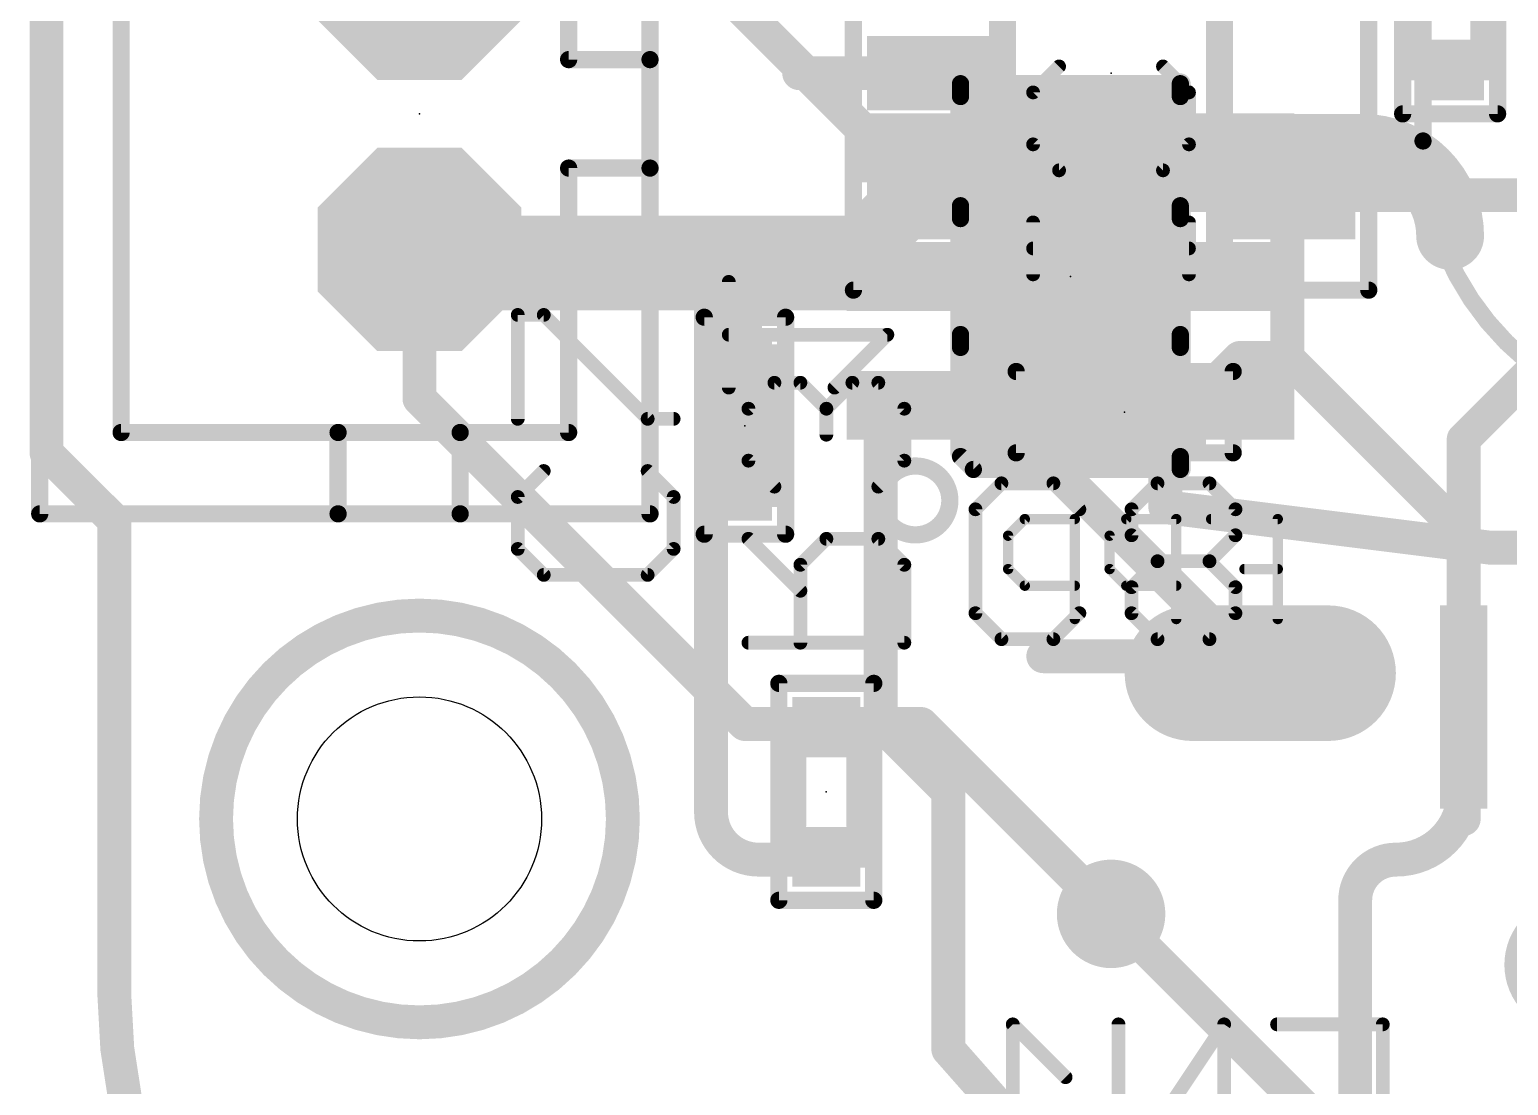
# Model space of a CAD drawing. Extents: x -10.2 to 70.2, y -5.2 to 30.2.
# Drawn here: x 7.12 to 18.03, y 9.03 to 16.82 of the extents above; entities that cross this region are included whole.
import ezdxf

# ---------------------------------------------------------------- set-up
doc = ezdxf.new("R2010")
doc.units = 0
for name, color, linetype in [('1', 22, 'CONTINUOUS'), ('16', 175, 'CONTINUOUS'), ('17', 82, 'CONTINUOUS'), ('18', 82, 'CONTINUOUS'), ('20', 7, 'CONTINUOUS'), ('21', 253, 'CONTINUOUS'), ('22', 253, 'CONTINUOUS'), ('23', 7, 'CONTINUOUS'), ('24', 7, 'CONTINUOUS'), ('25', 253, 'CONTINUOUS'), ('26', 253, 'CONTINUOUS'), ('40', 175, 'CONTINUOUS'), ('51', 253, 'CONTINUOUS'), ('52', 253, 'CONTINUOUS')]:
    doc.layers.add(name, color=color, linetype=linetype)

# ---------------------------------------------------------------- blocks, each defined once
blk = doc.blocks.new('RECT')
blk.add_solid([(-0.5, -0.5), (0.5, -0.5), (-0.5, 0.5), (0.5, 0.5)])
blk = doc.blocks.new('OCTAGONP')
at = {"const_width": 0.5}
blk.add_lwpolyline([(-0.25, -0.1036), (-0.25, 0.1036), (-0.1036, 0.25), (0.1036, 0.25), (0.25, 0.1036), (0.25, -0.1036), (0.1036, -0.25), (-0.1036, -0.25), (-0.25, -0.1036), (-0.25, 0.1036)], dxfattribs=at)
blk = doc.blocks.new('LONGP100')
at = {"const_width": 1}
blk.add_lwpolyline([(-0.5, 0), (0.5, 0)], dxfattribs=at)
at = {"const_width": 0.5}
for points in [[(-0.5, 0.25, 1), (-0.5, -0.25)], [(0.5, -0.25, 1), (0.5, 0.25)]]:
    blk.add_lwpolyline(points, format="xyb", dxfattribs=at)
blk = doc.blocks.new('ROUNDP')
at = {"const_width": 0.5}
blk.add_lwpolyline([(0, -0.25, 1), (0, 0.25, 1), (0, -0.25)], format="xyb", dxfattribs=at)
blk = doc.blocks.new('ROUNDV')
at = {"const_width": 0.5}
blk.add_lwpolyline([(0, -0.25, 1), (0, 0.25, 1), (0, -0.25)], format="xyb", dxfattribs=at)

msp = doc.modelspace()

# ---------------------------------------------------------------- linework, layer by layer
at = {"layer": '1'}
for points, const_width in [([(13.8, 16.5), (12.8, 16.5)], 0.25), ([(13.6, 15.55), (13.25, 15.2)], 0.5), ([(13.6, 15.55), (13.8, 15.55)], 0.25), ([(16.4, 15.55), (16.4, 14.4)], 0.25), ([(12.5, 15.2), (10, 15.2)], 0.5), ([(13.25, 15.2), (12.5, 15.2)], 0.5), ([(10, 14.1), (10, 15.2)], 0.25), ([(12.4, 14.35), (12.4, 15.2)], 0.25), ([(12.4, 15.2), (12.5, 15.2)], 0.25), ([(17.7, 13.8), (19, 15.1)], 0.25), ([(15.65, 14), (16.05, 14.4)], 0.25), ([(16.05, 14.4), (16.4, 14.4)], 0.25), ([(16.4, 14.4), (17.7, 13.1)], 0.25), ([(12.4, 11.7), (10, 14.1)], 0.25), ([(14.75, 14), (14.75, 13.525)], 0.25), ([(17.7, 13.1), (17.7, 13.8)], 0.25), ([(14.75, 13.525), (16.2, 12.075)], 0.25), ([(17.7, 13.1), (17.7, 11.825)], 0.25), ([(17.7, 11.2), (17.7, 11.825)], 0.25), ([(13.7, 11.7), (12.4, 11.7)], 0.25), ([(15.1, 10.3), (13.7, 11.7)], 0.25), ([(17.7, 11), (17.7, 11.2)], 0.25), ([(16.9, 8.8), (16.9, 10.4)], 0.25)]:
    msp.add_lwpolyline(points, dxfattribs=dict(at, const_width=const_width))
for points, const_width in [([(12.8, 16.5625, 1), (12.8, 16.4375)], 0.125), ([(13.8, 16.4375, 1), (13.8, 16.5625)], 0.125), ([(13.6884, 15.4616, 1), (13.5116, 15.6384)], 0.25), ([(13.6, 15.6125, 1), (13.6, 15.4875)], 0.125), ([(13.8, 15.4875, 1), (13.8, 15.6125)], 0.125), ([(16.4625, 15.55, 1), (16.3375, 15.55)], 0.125), ([(10, 15.325, 1), (10, 15.075)], 0.25), ([(12.5, 15.325, 1), (12.5, 15.075)], 0.25), ([(12.5, 15.075, 1), (12.5, 15.325)], 0.25), ([(13.1616, 15.2884, 1), (13.3384, 15.1116)], 0.25), ([(13.25, 15.075, 1), (13.25, 15.325)], 0.25), ([(10.0625, 15.2, 1), (9.9375, 15.2)], 0.125), ([(12.4625, 15.2, 1), (12.3375, 15.2)], 0.125), ([(12.4, 15.2625, 1), (12.4, 15.1375)], 0.125), ([(12.5, 15.1375, 1), (12.5, 15.2625)], 0.125), ([(16.05, 14.4625, 1), (16.05, 14.3375)], 0.125), ([(16.0942, 14.3558, 1), (16.0058, 14.4442)], 0.125), ([(16.4442, 14.4442, 1), (16.3558, 14.3558)], 0.125), ([(16.4, 14.3375, 1), (16.4, 14.4625)], 0.125), ([(12.3375, 14.35, 1), (12.4625, 14.35)], 0.125), ([(16.3375, 14.4, 1), (16.4625, 14.4)], 0.125), ([(10.0442, 14.1442, 1), (9.9558, 14.0558)], 0.125), ([(9.9375, 14.1, 1), (10.0625, 14.1)], 0.125), ([(14.8125, 14, 1), (14.6875, 14)], 0.125), ([(15.6058, 14.0442, 1), (15.6942, 13.9558)], 0.125), ([(17.7625, 13.8, 1), (17.6375, 13.8)], 0.125), ([(17.6558, 13.8442, 1), (17.7442, 13.7558)], 0.125), ([(14.7942, 13.5692, 1), (14.7058, 13.4808)], 0.125), ([(14.6875, 13.525, 1), (14.8125, 13.525)], 0.125), ([(17.7625, 13.1, 1), (17.6375, 13.1)], 0.125), ([(17.6558, 13.0558, 1), (17.7442, 13.1442)], 0.125), ([(17.6375, 13.1, 1), (17.7625, 13.1)], 0.125), ([(16.1558, 12.0308, 1), (16.2442, 12.1192)], 0.125), ([(17.7625, 11.825, 1), (17.6375, 11.825)], 0.125), ([(17.6375, 11.825, 1), (17.7625, 11.825)], 0.125), ([(12.4, 11.7625, 1), (12.4, 11.6375)], 0.125), ([(12.3558, 11.6558, 1), (12.4442, 11.7442)], 0.125), ([(13.7442, 11.7442, 1), (13.6558, 11.6558)], 0.125), ([(13.7, 11.6375, 1), (13.7, 11.7625)], 0.125), ([(17.2, 10.7, 0.4142), (17.7, 11.2)], 0.25), ([(17.7625, 11.2, 1), (17.6375, 11.2)], 0.125), ([(17.7625, 11.2, 1), (17.6375, 11.2)], 0.125), ([(17.6375, 11.2, 1), (17.7625, 11.2)], 0.125), ([(17.6375, 11, 1), (17.7625, 11)], 0.125), ([(17.2, 10.7, 0.4142), (16.9, 10.4)], 0.25), ([(17.2, 10.7625, 1), (17.2, 10.6375)], 0.125), ([(17.2, 10.6375, 1), (17.2, 10.7625)], 0.125), ([(16.9625, 10.4, 1), (16.8375, 10.4)], 0.125), ([(15.0558, 10.2558, 1), (15.1442, 10.3442)], 0.125), ([(16.8375, 10.4, 1), (16.9625, 10.4)], 0.125)]:
    msp.add_lwpolyline(points, format="xyb", dxfattribs=dict(at, const_width=const_width))
at = {"layer": '16'}
for points, const_width in [([(10.65, 18.7), (13.4, 15.95)], 0.25), ([(7.25, 13.7), (7.25, 17.55)], 0.25), ([(15.943, 15.95), (16.95, 15.95)], 0.5), ([(13.4, 15.95), (13.657, 15.95)], 0.25), ([(25, 15.6), (15.5, 15.6)], 0.25), ([(15.5, 15.6), (15.5, 13.3)], 0.25), ([(12.15, 15), (10.2, 15)], 0.5), ([(13.657, 15), (12.15, 15)], 0.5), ([(15.943, 15), (13.657, 15)], 0.5), ([(12.15, 11.05), (12.15, 15)], 0.25), ([(13.4, 13.793), (13.657, 14.05)], 0.25), ([(13.4, 11.7), (13.4, 13.793)], 0.25), ([(7.75, 13.2), (7.25, 13.7)], 0.25), ([(15.5, 13.3), (17.9, 13)], 0.25), ([(7.75, 13.2), (7.75, 9.7)], 0.25), ([(17.9, 13), (25, 13)], 0.25), ([(16.075, 12.2), (14.6, 12.2)], 0.25), ([(16.2, 12.075), (16.075, 12.2)], 0.25), ([(13.4, 11.7), (13, 11.7)], 0.25), ([(13.9, 11.2), (13.4, 11.7)], 0.25), ([(13.9, 9.3), (13.9, 11.2)], 0.25), ([(13, 10.7), (12.5, 10.7)], 0.25), ([(17.9, 7.5), (15.1, 10.3)], 0.25), ([(15.4, 7.6), (13.9, 9.3)], 0.25)]:
    msp.add_lwpolyline(points, dxfattribs=dict(at, const_width=const_width))
for points, const_width in [([(15.943, 16.075, 1), (15.943, 15.825)], 0.25), ([(17.6, 15.3, 0.4142), (16.95, 15.95)], 0.5), ([(16.95, 16.075, 1), (16.95, 15.825)], 0.25), ([(16.95, 15.825, 1), (16.95, 16.075)], 0.25), ([(13.4, 16.0125, 1), (13.4, 15.8875)], 0.125), ([(13.3558, 15.9058, 1), (13.4442, 15.9942)], 0.125), ([(13.657, 15.8875, 1), (13.657, 16.0125)], 0.125), ([(15.5, 15.6625, 1), (15.5, 15.5375)], 0.125), ([(15.5625, 15.6, 1), (15.4375, 15.6)], 0.125), ([(10, 15.2, 0.4142), (10.2, 15)], 0.5), ([(10.125, 15.2, 1), (9.875, 15.2)], 0.25), ([(17.475, 15.3, 1), (17.725, 15.3)], 0.25), ([(10.2, 15.125, 1), (10.2, 14.875)], 0.25), ([(10.2, 14.875, 1), (10.2, 15.125)], 0.25), ([(12.15, 15.125, 1), (12.15, 14.875)], 0.25), ([(12.15, 14.875, 1), (12.15, 15.125)], 0.25), ([(13.657, 15.125, 1), (13.657, 14.875)], 0.25), ([(13.657, 14.875, 1), (13.657, 15.125)], 0.25), ([(15.943, 14.875, 1), (15.943, 15.125)], 0.25), ([(12.2125, 15, 1), (12.0875, 15)], 0.125), ([(13.7012, 14.0058, 1), (13.6128, 14.0942)], 0.125), ([(13.4625, 13.793, 1), (13.3375, 13.793)], 0.125), ([(13.3558, 13.8372, 1), (13.4442, 13.7488)], 0.125), ([(7.2942, 13.7442, 1), (7.2058, 13.6558)], 0.125), ([(7.1875, 13.7, 1), (7.3125, 13.7)], 0.125), ([(15.5078, 13.362, 1), (15.4922, 13.238)], 0.125), ([(7.8125, 13.2, 1), (7.6875, 13.2)], 0.125), ([(7.7058, 13.1558, 1), (7.7942, 13.2442)], 0.125), ([(15.4375, 13.3, 1), (15.5625, 13.3)], 0.125), ([(17.9, 13.0625, 1), (17.9, 12.9375)], 0.125), ([(17.8922, 12.938, 1), (17.9078, 13.062)], 0.125), ([(14.6, 12.2625, 1), (14.6, 12.1375)], 0.125), ([(16.1192, 12.2442, 1), (16.0308, 12.1558)], 0.125), ([(16.075, 12.1375, 1), (16.075, 12.2625)], 0.125), ([(16.1558, 12.0308, 1), (16.2442, 12.1192)], 0.125), ([(13, 11.7625, 1), (13, 11.6375)], 0.125), ([(13.4442, 11.7442, 1), (13.3558, 11.6558)], 0.125), ([(13.4, 11.6375, 1), (13.4, 11.7625)], 0.125), ([(13.3375, 11.7, 1), (13.4625, 11.7)], 0.125), ([(13.9625, 11.2, 1), (13.8375, 11.2)], 0.125), ([(13.8558, 11.1558, 1), (13.9442, 11.2442)], 0.125), ([(12.15, 11.05, 0.4142), (12.5, 10.7)], 0.25), ([(12.2125, 11.05, 1), (12.0875, 11.05)], 0.125), ([(12.0875, 11.05, 1), (12.2125, 11.05)], 0.125), ([(12.5, 10.7625, 1), (12.5, 10.6375)], 0.125), ([(12.5, 10.6375, 1), (12.5, 10.7625)], 0.125), ([(13, 10.6375, 1), (13, 10.7625)], 0.125), ([(15.1442, 10.3442, 1), (15.0558, 10.2558)], 0.125), ([(7.75, 9.7, 0.4142), (11.8, 5.7)], 0.25), ([(7.8125, 9.7004, 1), (7.6875, 9.6996)], 0.125), ([(7.6875, 9.7, 1), (7.8125, 9.7)], 0.125), ([(13.9469, 9.3414, 1), (13.8531, 9.2586)], 0.125), ([(13.8375, 9.3, 1), (13.9625, 9.3)], 0.125)]:
    msp.add_lwpolyline(points, format="xyb", dxfattribs=dict(at, const_width=const_width))
at = {"layer": '20'}
msp.add_circle((10, 11), 0.9, dxfattribs=at)
at = {"layer": '21'}
for points, const_width in [([(13.2, 14.9), (13.2, 18.1)], 0.127), ([(17, 18.1), (17, 14.9)], 0.127), ([(17.25, 16.2), (17.25, 17.8)], 0.127), ([(17.95, 17.8), (17.95, 16.2)], 0.127), ([(15.9, 16.9), (15.9, 16.1)], 0.2), ([(17.95, 16.2), (17.25, 16.2)], 0.127), ([(15.6, 15.1), (14.6, 15.1)], 0.2), ([(17, 14.9), (13.2, 14.9)], 0.127), ([(12.1, 13.1), (12.1, 14.7)], 0.127), ([(12.1, 14.7), (12.7, 14.7)], 0.127), ([(12.7, 14.7), (12.7, 13.1)], 0.127), ([(14.4, 13.7), (14.4, 14.3)], 0.127), ([(14.4, 14.3), (16, 14.3)], 0.127), ([(16, 14.3), (16, 13.7)], 0.127), ([(16, 13.7), (14.4, 13.7)], 0.127), ([(12.7, 13.1), (12.1, 13.1)], 0.127)]:
    msp.add_lwpolyline(points, dxfattribs=dict(at, const_width=const_width))
for points, const_width in [([(17.25, 16.2317, 1), (17.25, 16.1683)], 0.0635), ([(17.95, 16.1683, 1), (17.95, 16.2317)], 0.0635), ([(15.85, 16.1, 1), (15.95, 16.1)], 0.1), ([(17.2183, 16.2, 1), (17.2817, 16.2)], 0.0635), ([(17.9183, 16.2, 1), (17.9817, 16.2)], 0.0635), ([(14.6, 15.15, 1), (14.6, 15.05)], 0.1), ([(15.6, 15.05, 1), (15.6, 15.15)], 0.1), ([(13.2, 14.9318, 1), (13.2, 14.8682)], 0.0635), ([(17, 14.8682, 1), (17, 14.9318)], 0.0635), ([(13.1683, 14.9, 1), (13.2318, 14.9)], 0.0635), ([(16.9683, 14.9, 1), (17.0317, 14.9)], 0.0635), ([(12.1, 14.7318, 1), (12.1, 14.6683)], 0.0635), ([(12.1318, 14.7, 1), (12.0683, 14.7)], 0.0635), ([(12.7318, 14.7, 1), (12.6683, 14.7)], 0.0635), ([(12.7, 14.6683, 1), (12.7, 14.7318)], 0.0635), ([(14.4318, 14.3, 1), (14.3682, 14.3)], 0.0635), ([(14.4, 14.3318, 1), (14.4, 14.2683)], 0.0635), ([(16.0317, 14.3, 1), (15.9682, 14.3)], 0.0635), ([(16, 14.2683, 1), (16, 14.3318)], 0.0635), ([(14.4, 13.7318, 1), (14.4, 13.6683)], 0.0635), ([(16, 13.6683, 1), (16, 13.7318)], 0.0635), ([(14.3682, 13.7, 1), (14.4318, 13.7)], 0.0635), ([(15.9682, 13.7, 1), (16.0317, 13.7)], 0.0635), ([(12.1, 13.1318, 1), (12.1, 13.0683)], 0.0635), ([(12.0683, 13.1, 1), (12.1318, 13.1)], 0.0635), ([(12.6683, 13.1, 1), (12.7318, 13.1)], 0.0635), ([(12.7, 13.0683, 1), (12.7, 13.1318)], 0.0635)]:
    msp.add_lwpolyline(points, format="xyb", dxfattribs=dict(at, const_width=const_width))
at = {"layer": '22'}
for points, const_width in [([(7.2, 19.15), (7.2, 13.25)], 0.127), ([(11.7, 19.15), (11.7, 16.6)], 0.127), ([(7.8, 18.55), (7.8, 13.85)], 0.127), ([(11.1, 18.55), (11.1, 16.6)], 0.127), ([(11.1, 16.6), (11.7, 16.6)], 0.127), ([(11.7, 16.6), (11.7, 15.8)], 0.127), ([(15.6104, 16.4224), (13.9896, 16.4224)], 0.127), ([(13.9896, 16.4224), (13.9896, 16.3276)], 0.127), ([(15.6104, 16.3276), (15.6104, 16.4224)], 0.127), ([(11.1, 15.8), (11.1, 13.85)], 0.127), ([(11.1, 15.8), (11.7, 15.8)], 0.127), ([(11.7, 15.8), (11.7, 13.25)], 0.127), ([(13.9896, 15.5224), (13.9896, 15.4276)], 0.127), ([(15.6104, 15.5224), (15.6104, 15.4276)], 0.127), ([(12.2807, 14.1813), (12.2807, 14.9609)], 0.1016), ([(13.4501, 14.5711), (12.2807, 14.5711)], 0.1016), ([(13.0603, 14.1813), (13.4501, 14.5711)], 0.1016), ([(13.9896, 14.5724), (13.9896, 14.4776)], 0.127), ([(15.6104, 14.5724), (15.6104, 14.4776)], 0.127), ([(7.8, 13.85), (9.4, 13.85)], 0.127), ([(9.4, 13.85), (10.3, 13.85)], 0.127), ([(9.4, 13.85), (9.4, 13.25)], 0.127), ([(10.3, 13.85), (11.1, 13.85)], 0.127), ([(10.3, 13.85), (10.3, 13.25)], 0.127), ([(13.9896, 13.6724), (14.0844, 13.5776)], 0.127), ([(14.0844, 13.5776), (15.6104, 13.5776)], 0.127), ([(15.6104, 13.5776), (15.6104, 13.6724)], 0.127), ([(7.2, 13.25), (9.4, 13.25)], 0.127), ([(9.4, 13.25), (10.3, 13.25)], 0.127), ([(10.3, 13.25), (11.7, 13.25)], 0.127), ([(12.65, 12), (12.65, 10.4)], 0.127), ([(13.35, 12), (12.65, 12)], 0.127), ([(13.35, 10.4), (13.35, 12)], 0.127), ([(12.65, 10.4), (13.35, 10.4)], 0.127)]:
    msp.add_lwpolyline(points, dxfattribs=dict(at, const_width=const_width))
for points, const_width in [([(11.0682, 16.6, 1), (11.1318, 16.6)], 0.0635), ([(11.1, 16.6318, 1), (11.1, 16.5683)], 0.0635), ([(11.7318, 16.6, 1), (11.6683, 16.6)], 0.0635), ([(11.6683, 16.6, 1), (11.7318, 16.6)], 0.0635), ([(11.7, 16.5683, 1), (11.7, 16.6318)], 0.0635), ([(13.9896, 16.4541, 1), (13.9896, 16.3907)], 0.0635), ([(14.0214, 16.4224, 1), (13.9579, 16.4224)], 0.0635), ([(15.6422, 16.4224, 1), (15.5786, 16.4224)], 0.0635), ([(15.6104, 16.3907, 1), (15.6104, 16.4541)], 0.0635), ([(13.9579, 16.3276, 1), (14.0214, 16.3276)], 0.0635), ([(15.5786, 16.3276, 1), (15.6422, 16.3276)], 0.0635), ([(11.1318, 15.8, 1), (11.0682, 15.8)], 0.0635), ([(11.1, 15.8318, 1), (11.1, 15.7683)], 0.0635), ([(11.7318, 15.8, 1), (11.6683, 15.8)], 0.0635), ([(11.6683, 15.8, 1), (11.7318, 15.8)], 0.0635), ([(11.7, 15.7683, 1), (11.7, 15.8318)], 0.0635), ([(14.0214, 15.5224, 1), (13.9579, 15.5224)], 0.0635), ([(15.6422, 15.5224, 1), (15.5786, 15.5224)], 0.0635), ([(13.9579, 15.4276, 1), (14.0214, 15.4276)], 0.0635), ([(15.5786, 15.4276, 1), (15.6422, 15.4276)], 0.0635), ([(12.3061, 14.9609, 1), (12.2553, 14.9609)], 0.0508), ([(12.2807, 14.5965, 1), (12.2807, 14.5457)], 0.0508), ([(13.4681, 14.5531, 1), (13.4321, 14.5891)], 0.0508), ([(13.4501, 14.5457, 1), (13.4501, 14.5965)], 0.0508), ([(14.0214, 14.5724, 1), (13.9579, 14.5724)], 0.0635), ([(15.6422, 14.5724, 1), (15.5786, 14.5724)], 0.0635), ([(13.9579, 14.4776, 1), (14.0214, 14.4776)], 0.0635), ([(15.5786, 14.4776, 1), (15.6422, 14.4776)], 0.0635), ([(12.2553, 14.1813, 1), (12.3061, 14.1813)], 0.0508), ([(13.0423, 14.1993, 1), (13.0783, 14.1633)], 0.0508), ([(7.8, 13.8818, 1), (7.8, 13.8183)], 0.0635), ([(7.7683, 13.85, 1), (7.8318, 13.85)], 0.0635), ([(9.4318, 13.85, 1), (9.3682, 13.85)], 0.0635), ([(9.4, 13.8818, 1), (9.4, 13.8183)], 0.0635), ([(9.4, 13.8183, 1), (9.4, 13.8818)], 0.0635), ([(10.3, 13.8818, 1), (10.3, 13.8183)], 0.0635), ([(10.3318, 13.85, 1), (10.2683, 13.85)], 0.0635), ([(10.3, 13.8183, 1), (10.3, 13.8818)], 0.0635), ([(11.0682, 13.85, 1), (11.1318, 13.85)], 0.0635), ([(11.1, 13.8183, 1), (11.1, 13.8818)], 0.0635), ([(13.657, 13.095, 1), (13.657, 13.603, 1), (13.657, 13.095)], 0.127), ([(14.0121, 13.6949, 1), (13.9671, 13.6499)], 0.0635), ([(14.0844, 13.6094, 1), (14.0844, 13.5458)], 0.0635), ([(14.0619, 13.5551, 1), (14.1069, 13.6001)], 0.0635), ([(15.6422, 13.6724, 1), (15.5786, 13.6724)], 0.0635), ([(15.6104, 13.5458, 1), (15.6104, 13.6094)], 0.0635), ([(15.5786, 13.5776, 1), (15.6422, 13.5776)], 0.0635), ([(7.2, 13.2818, 1), (7.2, 13.2182)], 0.0635), ([(9.4, 13.2818, 1), (9.4, 13.2182)], 0.0635), ([(9.4, 13.2182, 1), (9.4, 13.2818)], 0.0635), ([(10.3, 13.2818, 1), (10.3, 13.2182)], 0.0635), ([(10.3, 13.2182, 1), (10.3, 13.2818)], 0.0635), ([(11.7, 13.2182, 1), (11.7, 13.2818)], 0.0635), ([(7.1683, 13.25, 1), (7.2317, 13.25)], 0.0635), ([(9.3682, 13.25, 1), (9.4318, 13.25)], 0.0635), ([(10.2683, 13.25, 1), (10.3318, 13.25)], 0.0635), ([(11.6683, 13.25, 1), (11.7318, 13.25)], 0.0635), ([(12.6818, 12, 1), (12.6182, 12)], 0.0635), ([(12.65, 12.0318, 1), (12.65, 11.9682)], 0.0635), ([(13.3818, 12, 1), (13.3183, 12)], 0.0635), ([(13.35, 11.9682, 1), (13.35, 12.0318)], 0.0635), ([(12.65, 10.4318, 1), (12.65, 10.3682)], 0.0635), ([(12.6182, 10.4, 1), (12.6818, 10.4)], 0.0635), ([(13.3183, 10.4, 1), (13.3818, 10.4)], 0.0635), ([(13.35, 10.3682, 1), (13.35, 10.4318)], 0.0635)]:
    msp.add_lwpolyline(points, format="xyb", dxfattribs=dict(at, const_width=const_width))
at = {"layer": '23'}
for p in [(15.1, 16.5), (15.2, 14), (12.4, 13.9)]:
    msp.add_point(p, dxfattribs=at)
at = {"layer": '24'}
for p in [(10, 16.2), (14.8, 15), (13, 11.2)]:
    msp.add_point(p, dxfattribs=at)
at = {"layer": '25', "const_width": 0.1016}
for points in [[(14.7164, 16.5497), (14.5248, 16.3582)], [(15.6742, 16.3582), (15.4826, 16.5497)], [(14.5248, 16.3582), (14.5248, 15.975)], [(15.6742, 15.975), (15.6742, 16.3582)], [(14.5248, 15.975), (14.7164, 15.7835)], [(15.4826, 15.7835), (15.6742, 15.975)], [(14.7164, 15.7835), (15.4826, 15.7835)], [(14.5248, 15.0162), (14.5248, 15.3993)], [(15.6742, 15.0162), (15.6742, 15.3993)], [(15.6742, 15.2077), (14.5248, 15.2077)], [(10.7248, 13.9508), (10.7248, 14.7171)], [(10.7248, 14.7171), (10.9164, 14.7171)], [(10.9164, 14.7171), (11.6826, 13.9508)], [(11.6826, 13.9508), (11.8742, 13.9508)], [(10.9164, 13.5661), (10.7248, 13.3745)], [(11.8742, 13.3745), (11.6826, 13.5661)], [(14.2914, 13.4752), (14.0998, 13.2836)], [(14.6745, 13.4752), (14.2914, 13.4752)], [(14.8661, 13.2836), (14.6745, 13.4752)], [(15.2508, 13.2836), (15.4424, 13.4752)], [(15.4424, 13.4752), (15.8255, 13.4752)], [(15.8255, 13.4752), (16.0171, 13.2836)], [(10.7248, 13.3745), (10.7248, 12.9914)], [(11.8742, 12.9914), (11.8742, 13.3745)], [(14.0998, 13.2836), (14.0998, 12.5174)], [(15.2508, 13.0921), (15.2508, 13.2836)], [(16.0171, 13.2836), (16.0171, 13.0921)], [(15.4424, 12.9005), (15.2508, 13.0921)], [(16.0171, 13.0921), (15.8255, 12.9005)], [(10.7248, 12.9914), (10.9164, 12.7998)], [(11.6826, 12.7998), (11.8742, 12.9914)], [(15.2508, 12.7089), (15.4424, 12.9005)], [(15.4424, 12.9005), (15.8255, 12.9005)], [(15.8255, 12.9005), (16.0171, 12.7089)], [(10.9164, 12.7998), (11.6826, 12.7998)], [(15.2508, 12.5174), (15.2508, 12.7089)], [(16.0171, 12.7089), (16.0171, 12.5174)], [(14.0998, 12.5174), (14.2914, 12.3258)], [(14.6745, 12.3258), (14.8661, 12.5174)], [(15.4424, 12.3258), (15.2508, 12.5174)], [(16.0171, 12.5174), (15.8255, 12.3258)], [(14.2914, 12.3258), (14.6745, 12.3258)], [(15.8255, 12.3258), (15.4424, 12.3258)]]:
    msp.add_lwpolyline(points, dxfattribs=at)
at = {"layer": '25', "const_width": 0.0508}
for points in [[(14.7343, 16.5318, 1), (14.6984, 16.5677)], [(15.5006, 16.5677, 1), (15.4647, 16.5318)], [(14.5502, 16.3582, 1), (14.4994, 16.3582)], [(14.5069, 16.3761, 1), (14.5428, 16.3402)], [(15.6996, 16.3582, 1), (15.6488, 16.3582)], [(15.6562, 16.3402, 1), (15.6922, 16.3761)], [(14.4994, 15.975, 1), (14.5502, 15.975)], [(14.5428, 15.993, 1), (14.5069, 15.9571)], [(15.6488, 15.975, 1), (15.6996, 15.975)], [(15.6922, 15.9571, 1), (15.6562, 15.993)], [(14.7164, 15.8089, 1), (14.7164, 15.7581)], [(14.6984, 15.7655, 1), (14.7343, 15.8014)], [(15.4647, 15.8014, 1), (15.5006, 15.7655)], [(15.4826, 15.7581, 1), (15.4826, 15.8089)], [(14.5502, 15.3993, 1), (14.4994, 15.3993)], [(15.6996, 15.3993, 1), (15.6488, 15.3993)], [(14.5248, 15.2331, 1), (14.5248, 15.1823)], [(15.6742, 15.1823, 1), (15.6742, 15.2331)], [(14.4994, 15.0162, 1), (14.5502, 15.0162)], [(15.6488, 15.0162, 1), (15.6996, 15.0162)], [(10.7502, 14.7171, 1), (10.6994, 14.7171)], [(10.7248, 14.7424, 1), (10.7248, 14.6917)], [(10.9343, 14.735, 1), (10.8984, 14.6991)], [(10.9164, 14.6917, 1), (10.9164, 14.7424)], [(10.6994, 13.9508, 1), (10.7502, 13.9508)], [(11.6826, 13.9762, 1), (11.6826, 13.9254)], [(11.6647, 13.9328, 1), (11.7006, 13.9688)], [(11.8742, 13.9254, 1), (11.8742, 13.9762)], [(10.9343, 13.5481, 1), (10.8984, 13.584)], [(11.7006, 13.584, 1), (11.6647, 13.5481)], [(14.2914, 13.5006, 1), (14.2914, 13.4498)], [(14.3093, 13.4572, 1), (14.2734, 13.4931)], [(14.6925, 13.4931, 1), (14.6565, 13.4572)], [(14.6745, 13.4498, 1), (14.6745, 13.5006)], [(15.4424, 13.5006, 1), (15.4424, 13.4498)], [(15.4603, 13.4572, 1), (15.4244, 13.4931)], [(15.8434, 13.4931, 1), (15.8075, 13.4572)], [(15.8255, 13.4498, 1), (15.8255, 13.5006)], [(10.7502, 13.3745, 1), (10.6994, 13.3745)], [(10.7069, 13.3925, 1), (10.7428, 13.3565)], [(11.8996, 13.3745, 1), (11.8488, 13.3745)], [(11.8562, 13.3565, 1), (11.8922, 13.3925)], [(14.1252, 13.2836, 1), (14.0744, 13.2836)], [(14.0819, 13.3016, 1), (14.1178, 13.2657)], [(14.8481, 13.2657, 1), (14.884, 13.3016)], [(15.2762, 13.2836, 1), (15.2254, 13.2836)], [(15.2328, 13.3016, 1), (15.2688, 13.2657)], [(16.0425, 13.2836, 1), (15.9917, 13.2836)], [(15.9991, 13.2657, 1), (16.035, 13.3016)], [(15.2688, 13.11, 1), (15.2328, 13.0741)], [(15.2254, 13.0921, 1), (15.2762, 13.0921)], [(15.9917, 13.0921, 1), (16.0425, 13.0921)], [(16.035, 13.0741, 1), (15.9991, 13.11)], [(10.6994, 12.9914, 1), (10.7502, 12.9914)], [(10.7428, 13.0093, 1), (10.7069, 12.9734)], [(11.8488, 12.9914, 1), (11.8996, 12.9914)], [(11.8922, 12.9734, 1), (11.8562, 13.0093)], [(15.4424, 12.9259, 1), (15.4424, 12.8751)], [(15.4603, 12.8825, 1), (15.4244, 12.9185)], [(15.4244, 12.8825, 1), (15.4603, 12.9185)], [(15.8434, 12.9185, 1), (15.8075, 12.8825)], [(15.8075, 12.9185, 1), (15.8434, 12.8825)], [(15.8255, 12.8751, 1), (15.8255, 12.9259)], [(10.9164, 12.8252, 1), (10.9164, 12.7744)], [(10.8984, 12.7819, 1), (10.9343, 12.8178)], [(11.6647, 12.8178, 1), (11.7006, 12.7819)], [(11.6826, 12.7744, 1), (11.6826, 12.8252)], [(15.2762, 12.7089, 1), (15.2254, 12.7089)], [(16.0425, 12.7089, 1), (15.9917, 12.7089)], [(15.2328, 12.7269, 1), (15.2688, 12.691)], [(15.9991, 12.691, 1), (16.035, 12.7269)], [(14.0744, 12.5174, 1), (14.1252, 12.5174)], [(14.1178, 12.5353, 1), (14.0819, 12.4994)], [(14.884, 12.4994, 1), (14.8481, 12.5353)], [(15.2688, 12.5353, 1), (15.2328, 12.4994)], [(15.2254, 12.5174, 1), (15.2762, 12.5174)], [(15.9917, 12.5174, 1), (16.0425, 12.5174)], [(16.035, 12.4994, 1), (15.9991, 12.5353)], [(14.2914, 12.3512, 1), (14.2914, 12.3004)], [(14.2734, 12.3078, 1), (14.3093, 12.3438)], [(14.6565, 12.3438, 1), (14.6925, 12.3078)], [(14.6745, 12.3004, 1), (14.6745, 12.3512)], [(15.4424, 12.3512, 1), (15.4424, 12.3004)], [(15.4244, 12.3078, 1), (15.4603, 12.3438)], [(15.8075, 12.3438, 1), (15.8434, 12.3078)], [(15.8255, 12.3004, 1), (15.8255, 12.3512)]]:
    msp.add_lwpolyline(points, format="xyb", dxfattribs=at)
at = {"layer": '26'}
for points, const_width in [([(12.6174, 14.2171), (12.4258, 14.0255)], 0.1016), ([(12.8089, 14.2171), (12.6174, 14.2171)], 0.1016), ([(13.0005, 14.0255), (12.8089, 14.2171)], 0.1016), ([(13.1921, 14.2171), (13.0005, 14.0255)], 0.1016), ([(13.3836, 14.2171), (13.1921, 14.2171)], 0.1016), ([(13.5752, 14.0255), (13.3836, 14.2171)], 0.1016), ([(12.4258, 14.0255), (12.4258, 13.6424)], 0.1016), ([(13.0005, 14.0255), (13.0005, 13.8339)], 0.1016), ([(13.5752, 13.6424), (13.5752, 14.0255)], 0.1016), ([(12.4258, 13.6424), (12.6174, 13.4508)], 0.1016), ([(13.3836, 13.4508), (13.5752, 13.6424)], 0.1016), ([(14.4637, 13.2115), (14.3408, 13.0887)], 0.0762), ([(14.8323, 13.2115), (14.4637, 13.2115)], 0.0762), ([(14.8323, 12.4743), (14.8323, 13.2115)], 0.0762), ([(15.2121, 13.2115), (15.0892, 13.0887)], 0.0762), ([(15.5807, 13.2115), (15.2121, 13.2115)], 0.0762), ([(15.5807, 12.4743), (15.5807, 13.2115)], 0.0762), ([(16.3291, 13.2115), (15.8377, 13.2115)], 0.0762), ([(16.3291, 12.4743), (16.3291, 13.2115)], 0.0762), ([(12.8089, 12.6829), (12.4258, 13.0661)], 0.1016), ([(13.0005, 13.0661), (12.8089, 12.8745)], 0.1016), ([(13.3836, 13.0661), (13.0005, 13.0661)], 0.1016), ([(13.5752, 12.8745), (13.3836, 13.0661)], 0.1016), ([(14.3408, 13.0887), (14.3408, 12.8429)], 0.0762), ([(15.0892, 13.0887), (15.0892, 12.8429)], 0.0762), ([(12.8089, 12.8745), (12.8089, 12.2998)], 0.1016), ([(13.5752, 12.2998), (13.5752, 12.8745)], 0.1016), ([(14.3408, 12.8429), (14.4637, 12.72)], 0.0762), ([(15.0892, 12.8429), (15.2121, 12.72)], 0.0762), ([(16.3291, 12.8429), (16.0834, 12.8429)], 0.0762), ([(14.4637, 12.72), (14.8323, 12.72)], 0.0762), ([(15.2121, 12.72), (15.5807, 12.72)], 0.0762), ([(12.4258, 12.2998), (13.5752, 12.2998)], 0.1016), ([(14.7645, 9.0954), (14.3747, 9.4852)], 0.1016), ([(14.3747, 9.4852), (14.3747, 8.3158)], 0.1016), ([(15.9339, 9.4852), (15.1543, 8.3158)], 0.1016), ([(15.1543, 8.3158), (15.1543, 9.4852)], 0.1016), ([(15.9339, 8.3158), (15.9339, 9.4852)], 0.1016), ([(17.1033, 9.4852), (16.3237, 9.4852)], 0.1016), ([(17.1033, 8.3158), (17.1033, 9.4852)], 0.1016)]:
    msp.add_lwpolyline(points, dxfattribs=dict(at, const_width=const_width))
for points, const_width in [([(12.6174, 14.2424, 1), (12.6174, 14.1917)], 0.0508), ([(12.6353, 14.1991, 1), (12.5994, 14.235)], 0.0508), ([(12.8269, 14.235, 1), (12.791, 14.1991)], 0.0508), ([(12.8089, 14.1917, 1), (12.8089, 14.2424)], 0.0508), ([(13.1921, 14.2424, 1), (13.1921, 14.1917)], 0.0508), ([(13.21, 14.1991, 1), (13.1741, 14.235)], 0.0508), ([(13.4016, 14.235, 1), (13.3657, 14.1991)], 0.0508), ([(13.3836, 14.1917, 1), (13.3836, 14.2424)], 0.0508), ([(12.4512, 14.0255, 1), (12.4004, 14.0255)], 0.0508), ([(12.4078, 14.0434, 1), (12.4438, 14.0075)], 0.0508), ([(13.0259, 14.0255, 1), (12.9751, 14.0255)], 0.0508), ([(12.9825, 14.0434, 1), (13.0185, 14.0075)], 0.0508), ([(12.9825, 14.0075, 1), (13.0185, 14.0434)], 0.0508), ([(13.6006, 14.0255, 1), (13.5498, 14.0255)], 0.0508), ([(13.5572, 14.0075, 1), (13.5931, 14.0434)], 0.0508), ([(12.9751, 13.8339, 1), (13.0259, 13.8339)], 0.0508), ([(12.4438, 13.6603, 1), (12.4078, 13.6244)], 0.0508), ([(12.4004, 13.6424, 1), (12.4512, 13.6424)], 0.0508), ([(13.5498, 13.6424, 1), (13.6006, 13.6424)], 0.0508), ([(13.5931, 13.6244, 1), (13.5572, 13.6603)], 0.0508), ([(12.5994, 13.4328, 1), (12.6353, 13.4688)], 0.0508), ([(13.3657, 13.4688, 1), (13.4016, 13.4328)], 0.0508), ([(14.4637, 13.2306, 1), (14.4637, 13.1925)], 0.0381), ([(14.4772, 13.1981, 1), (14.4502, 13.225)], 0.0381), ([(14.8514, 13.2115, 1), (14.8133, 13.2115)], 0.0381), ([(14.8323, 13.1925, 1), (14.8323, 13.2306)], 0.0381), ([(15.2121, 13.2306, 1), (15.2121, 13.1925)], 0.0381), ([(15.2256, 13.1981, 1), (15.1986, 13.225)], 0.0381), ([(15.5998, 13.2115, 1), (15.5617, 13.2115)], 0.0381), ([(15.5807, 13.1925, 1), (15.5807, 13.2306)], 0.0381), ([(15.8377, 13.2306, 1), (15.8377, 13.1925)], 0.0381), ([(16.3482, 13.2115, 1), (16.3101, 13.2115)], 0.0381), ([(16.3291, 13.1925, 1), (16.3291, 13.2306)], 0.0381), ([(12.4438, 13.084, 1), (12.4078, 13.0481)], 0.0508), ([(13.0005, 13.0915, 1), (13.0005, 13.0407)], 0.0508), ([(13.0185, 13.0481, 1), (12.9825, 13.084)], 0.0508), ([(13.4016, 13.084, 1), (13.3657, 13.0481)], 0.0508), ([(13.3836, 13.0407, 1), (13.3836, 13.0915)], 0.0508), ([(14.3599, 13.0887, 1), (14.3218, 13.0887)], 0.0381), ([(14.3274, 13.1021, 1), (14.3543, 13.0752)], 0.0381), ([(15.1083, 13.0887, 1), (15.0702, 13.0887)], 0.0381), ([(15.0758, 13.1021, 1), (15.1027, 13.0752)], 0.0381), ([(12.8343, 12.8745, 1), (12.7835, 12.8745)], 0.0508), ([(12.791, 12.8925, 1), (12.8269, 12.8565)], 0.0508), ([(13.6006, 12.8745, 1), (13.5498, 12.8745)], 0.0508), ([(13.5572, 12.8565, 1), (13.5931, 12.8925)], 0.0508), ([(14.3543, 12.8564, 1), (14.3274, 12.8294)], 0.0381), ([(15.1027, 12.8564, 1), (15.0758, 12.8294)], 0.0381), ([(16.0834, 12.862, 1), (16.0834, 12.8239)], 0.0381), ([(16.3291, 12.8239, 1), (16.3291, 12.862)], 0.0381), ([(14.3218, 12.8429, 1), (14.3599, 12.8429)], 0.0381), ([(15.0702, 12.8429, 1), (15.1083, 12.8429)], 0.0381), ([(12.791, 12.665, 1), (12.8269, 12.7009)], 0.0508), ([(14.4637, 12.7391, 1), (14.4637, 12.701)], 0.0381), ([(14.4502, 12.7066, 1), (14.4772, 12.7335)], 0.0381), ([(14.8323, 12.701, 1), (14.8323, 12.7391)], 0.0381), ([(15.2121, 12.7391, 1), (15.2121, 12.701)], 0.0381), ([(15.1986, 12.7066, 1), (15.2256, 12.7335)], 0.0381), ([(15.5807, 12.701, 1), (15.5807, 12.7391)], 0.0381), ([(14.8133, 12.4743, 1), (14.8514, 12.4743)], 0.0381), ([(15.5617, 12.4743, 1), (15.5998, 12.4743)], 0.0381), ([(16.3101, 12.4743, 1), (16.3482, 12.4743)], 0.0381), ([(12.4258, 12.3252, 1), (12.4258, 12.2744)], 0.0508), ([(12.7835, 12.2998, 1), (12.8343, 12.2998)], 0.0508), ([(13.5498, 12.2998, 1), (13.6006, 12.2998)], 0.0508), ([(13.5752, 12.2744, 1), (13.5752, 12.3252)], 0.0508), ([(14.3927, 9.5032, 1), (14.3567, 9.4672)], 0.0508), ([(14.4001, 9.4852, 1), (14.3493, 9.4852)], 0.0508), ([(15.1797, 9.4852, 1), (15.1289, 9.4852)], 0.0508), ([(15.9593, 9.4852, 1), (15.9085, 9.4852)], 0.0508), ([(15.955, 9.4711, 1), (15.9128, 9.4993)], 0.0508), ([(16.3237, 9.5106, 1), (16.3237, 9.4598)], 0.0508), ([(17.1287, 9.4852, 1), (17.0779, 9.4852)], 0.0508), ([(17.1033, 9.4598, 1), (17.1033, 9.5106)], 0.0508), ([(14.7465, 9.0774, 1), (14.7825, 9.1134)], 0.0508)]:
    msp.add_lwpolyline(points, format="xyb", dxfattribs=dict(at, const_width=const_width))
at = {"layer": '40', "const_width": 0.25}
msp.add_lwpolyline([(10, 9.5, 1), (10, 12.5, 1), (10, 9.5)], format="xyb", dxfattribs=at)
at = {"layer": '51'}
for points, const_width in [([(14.3, 17.9), (14.3, 15.1)], 0.2), ([(15.9, 15.1), (15.9, 17.9)], 0.2), ([(17.376, 16.755), (17.376, 17.245)], 0.1524), ([(17.824, 17.245), (17.824, 16.755)], 0.1524), ([(14.3, 15.1), (15.9, 15.1)], 0.2)]:
    msp.add_lwpolyline(points, dxfattribs=dict(at, const_width=const_width))
for points, const_width in [([(17.3379, 16.755, 1), (17.4141, 16.755)], 0.0762), ([(17.7859, 16.755, 1), (17.8621, 16.755)], 0.0762), ([(14.3, 15.15, 1), (14.3, 15.05)], 0.1), ([(15.9, 15.05, 1), (15.9, 15.15)], 0.1), ([(14.25, 15.1, 1), (14.35, 15.1)], 0.1), ([(15.85, 15.1, 1), (15.95, 15.1)], 0.1)]:
    msp.add_lwpolyline(points, format="xyb", dxfattribs=dict(at, const_width=const_width))
at = {"layer": '52'}
for points, const_width in [([(17.4, 16), (17.4, 18)], 0.127), ([(13.9896, 16.4224), (13.9896, 13.7046)], 0.1524), ([(15.6104, 13.5776), (15.6104, 16.4224)], 0.1524), ([(12.776, 11.445), (12.776, 10.955)], 0.1524), ([(13.224, 10.955), (13.224, 11.445)], 0.1524)]:
    msp.add_lwpolyline(points, dxfattribs=dict(at, const_width=const_width))
for points, const_width in [([(14.0277, 16.4224, 1), (13.9515, 16.4224)], 0.0762), ([(15.6485, 16.4224, 1), (15.5723, 16.4224)], 0.0762), ([(17.4, 16, 0.4142), (19.5, 13.9)], 0.127), ([(17.4318, 16, 1), (17.3683, 16)], 0.0635), ([(17.3683, 16, 1), (17.4318, 16)], 0.0635), ([(13.9515, 13.7046, 1), (14.0277, 13.7046)], 0.0762), ([(15.5723, 13.5776, 1), (15.6485, 13.5776)], 0.0762), ([(12.8141, 11.445, 1), (12.7379, 11.445)], 0.0762), ([(13.2621, 11.445, 1), (13.1859, 11.445)], 0.0762), ([(12.7379, 10.955, 1), (12.8141, 10.955)], 0.0762), ([(13.1859, 10.955, 1), (13.2621, 10.955)], 0.0762)]:
    msp.add_lwpolyline(points, format="xyb", dxfattribs=dict(at, const_width=const_width))

# ---------------------------------------------------------------- block references
at = {"layer": '1', "xscale": 0.55, "rotation": 270}
for p in [(13.8, 16.5), (13.8, 15.55), (16.4, 15.55)]:
    msp.add_blockref('RECT', p, dxfattribs=at)
at = {"layer": '1'}
for p, xscale, yscale, rotation in [((17.6, 16.5), 0.4, 0.5, 90), ((12.4, 14.35), 0.5, 0.4, 270), ((14.75, 14), 0.5, 0.4, 180), ((15.65, 14), 0.5, 0.4, 180), ((12.4, 13.45), 0.5, 0.4, 270), ((17.7, 11.825), 1.5, 0.35, 90)]:
    msp.add_blockref('RECT', p, dxfattribs=dict(at, xscale=xscale, yscale=yscale, rotation=rotation))
at = {"layer": '16'}
for p, xscale, yscale, rotation in [((13.657, 15.95), 0.508, 1.016, 90), ((15.943, 15.95), 0.508, 1.016, 90), ((13.657, 15), 0.508, 1.016, 90), ((15.943, 15), 0.508, 1.016, 90), ((13.657, 14.05), 0.508, 1.016, 90), ((15.943, 14.05), 0.508, 1.016, 90), ((13, 11.7), 0.4, 0.5, 270), ((13, 10.7), 0.4, 0.5, 270)]:
    msp.add_blockref('RECT', p, dxfattribs=dict(at, xscale=xscale, yscale=yscale, rotation=rotation))
at = {"layer": '17', "xscale": 1.5, "yscale": 1.5, "rotation": 270}
for p in [(10, 17.2), (10, 17.2), (10, 15.2), (10, 15.2)]:
    msp.add_blockref('OCTAGONP', p, dxfattribs=at)
at = {"layer": '17'}
for name, p in [('LONGP100', (16.2, 12.075)), ('LONGP100', (16.2, 12.075)), ('ROUNDP', (15.8, 12.075)), ('ROUNDP', (15.8, 12.075)), ('ROUNDP', (15.9, 12.075)), ('ROUNDP', (15.9, 12.075)), ('ROUNDP', (16, 12.075)), ('ROUNDP', (16, 12.075)), ('ROUNDP', (16.1, 12.075)), ('ROUNDP', (16.1, 12.075)), ('ROUNDP', (16.3, 12.075)), ('ROUNDP', (16.3, 12.075)), ('ROUNDP', (16.4, 12.075)), ('ROUNDP', (16.4, 12.075)), ('ROUNDP', (16.5, 12.075)), ('ROUNDP', (16.5, 12.075)), ('ROUNDP', (16.6, 12.075)), ('ROUNDP', (16.6, 12.075)), ('LONGP100', (19, 9.925)), ('LONGP100', (19, 9.925)), ('ROUNDP', (18.5, 9.925)), ('ROUNDP', (18.5, 9.925))]:
    msp.add_blockref(name, p, dxfattribs=at)
at = {"layer": '17', "xscale": 0.9, "yscale": 0.9}
msp.add_blockref('ROUNDP', (16.2, 12.075), dxfattribs=at)
msp.add_blockref('ROUNDP', (16.2, 12.075), dxfattribs=at)
at = {"layer": '18', "xscale": 0.8, "yscale": 0.8}
msp.add_blockref('ROUNDV', (15.1, 10.3), dxfattribs=at)
msp.add_blockref('ROUNDV', (15.1, 10.3), dxfattribs=at)
at = {"layer": '40', "xscale": 2.8448, "yscale": 1.6208, "rotation": 90}
msp.add_blockref('RECT', (14.8, 15), dxfattribs=at)
at = {"layer": '51'}
for p, xscale, yscale, rotation in [((13.925, 16.5), 0.5, 0.65, 270), ((17.6049, 16.596), 0.3, 0.5999, 90), ((13.925, 15.55), 0.5, 0.65, 270), ((16.275, 15.55), 0.5, 0.65, 270), ((12.4, 13.9), 1.2, 0.6, 270), ((15.2, 14), 1.2, 0.6, 180)]:
    msp.add_blockref('RECT', p, dxfattribs=dict(at, xscale=xscale, yscale=yscale, rotation=rotation))
at = {"layer": '52'}
for p, xscale, yscale, rotation in [((13.625, 15.95), 0.5, 0.65, 90), ((15.975, 15.95), 0.5, 0.65, 90), ((13.625, 15), 0.5, 0.65, 90), ((15.975, 15), 0.5, 0.65, 90), ((13.625, 14.05), 0.5, 0.65, 90), ((15.975, 14.05), 0.5, 0.65, 90), ((13.0049, 11.604), 0.3, 0.5999, 270), ((13.0049, 10.7912), 0.3, 0.5999, 270)]:
    msp.add_blockref('RECT', p, dxfattribs=dict(at, xscale=xscale, yscale=yscale, rotation=rotation))

doc.saveas('drawing.dxf')
